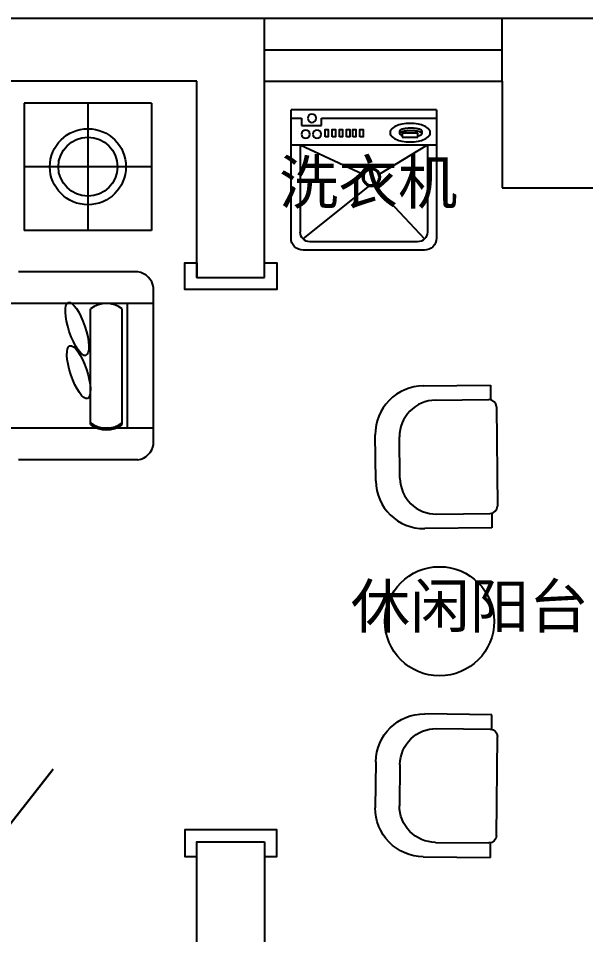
# Model space of a CAD drawing. Header units: millimetres. Extents: x -1705246 to 222838, y -3231245 to 126310.
# Drawn here: x 54675 to 57015, y 52187 to 55970 of the extents above; entities that cross this region are included whole.
import ezdxf

# ---------------------------------------------------------------- set-up
doc = ezdxf.new("R2010")
doc.units = ezdxf.units.MM
doc.linetypes.add('ACAD_ISO03W100', pattern=[30, 12, -18])
for name, color, linetype in [('cr虚线家具', 1, 'ACAD_ISO03W100'), ('p--家具', 30, 'Continuous'), ('墙体', 7, 'Continuous'), ('家具内线', 8, 'Continuous'), ('家具外线', 1, 'Continuous'), ('标注', 3, 'Continuous')]:
    doc.layers.add(name, color=color, linetype=linetype)
doc.layers.add('墙', color=5, linetype='Continuous', lineweight=30)
doc.layers.add('辅助', color=146, linetype='Continuous', lineweight=9)
doc.styles.get("Standard").update_dxf_attribs({"font": ''})
doc.styles.add('仿宋', font='')
doc.styles.get('Standard').set_extended_font_data('SimSun')
doc.styles.get('仿宋').set_extended_font_data('SimSun')
doc.linetypes.add('FENCELINE1', pattern='A,6.35,-2.54,[133,ltypeshp.shx,S=2.54,R=0,X=-2.54,Y=0],-2.54,25.4', length=36.83)

# ---------------------------------------------------------------- blocks, each defined once
blk = doc.blocks.new('MK-JJ-0387')
at = {"layer": '家具内线'}
for p, q in [((-140271.3, 98125.5), (-140271.3, 98640.5)), ((-140109.4, 97298.1), (-140109.4, 97823.6)), ((-140372.2, 97560.9), (-139846.7, 97560.9))]:
    blk.add_line(p, q, dxfattribs=at)
blk.add_circle((-140109.4, 97560.9), 121.9, dxfattribs=at)
blk.add_arc((-140185.8, 98531.8), 108.7, 53.1301, 126.8699, dxfattribs=at)
at = {"layer": '家具外线'}
for p, q in [((-140314.8, 98770.9), (-139822.4, 98770.9)), ((-140380, 98712.4), (-140380, 98060.3)), ((-140380, 98640.5), (-139736, 98640.5)), ((-140249.6, 98147.2), (-140249.6, 98625.5)), ((-140166.6, 98640.5), (-140123.1, 98640.5)), ((-140166.6, 98640.5), (-140123.1, 98640.5)), ((-140119.1, 98147.2), (-140119.1, 98625.5)), ((-140380, 98125.5), (-139736, 98125.5)), ((-140314.8, 97995.1), (-139822.4, 97995.1)), ((-140372.2, 97823.6), (-139846.7, 97823.6)), ((-140372.2, 97298.1), (-140372.2, 97823.6)), ((-139846.7, 97298.1), (-139846.7, 97823.6)), ((-140372.2, 97298.1), (-139846.7, 97298.1))]:
    blk.add_line(p, q, dxfattribs=at)
blk.add_circle((-140109.4, 97560.9), 157, dxfattribs=at)
for centre, radius, start, end in [((-140303.9, 98694.9), 76.9, 98.1301, 171.8699), ((-140185.8, 98538.5), 108.7, 53.1301, 126.8699), ((-140185.8, 98234.2), 108.7, 233.1301, 306.8699), ((-140303.9, 98071.2), 76.9, 188.1301, 261.8699)]:
    blk.add_arc(centre, radius, start, end, dxfattribs=at)
for centre in [(-140071.2, 98408.5), (-140064.8, 98230.8)]:
    blk.add_ellipse(centre, major_axis=(36.2, -108.8), ratio=0.295775, start_param=3.141593, end_param=9.424778, dxfattribs=at)
blk = doc.blocks.new('tyj')
at = {"color": 251}
for p, q in [((3845342.5, -666687.2), (3845342.5, -668378.8)), ((3845342.5, -668378.8), (3844465.5, -667258.2)), ((3845342.5, -668378.8), (3846219.5, -667258.2))]:
    blk.add_line(p, q, dxfattribs=at)
at = {"layer": '辅助', "color": 5, "lineweight": -3}
for p, q in [((3844896.4, -668292.5), (3844969.6, -668357.4)), ((3844969.6, -668292.5), (3844896.4, -668357.4)), ((3844969.6, -668292.5), (3844969.6, -668357.4)), ((3845701.7, -668292.5), (3845774.9, -668357.4)), ((3845774.9, -668292.5), (3845701.7, -668357.4)), ((3845701.7, -668292.5), (3845701.7, -668357.4))]:
    blk.add_line(p, q, dxfattribs=at)
for points in [[(3844896.4, -668292.5), (3844896.4, -668357.4), (3845774.9, -668357.4), (3845774.9, -668292.5)], [(3845054, -668357.4), (3845054, -668378.8), (3845631, -668378.8), (3845631, -668357.4)]]:
    blk.add_lwpolyline(points, close=True, dxfattribs=at)
blk.add_arc((3845335.6, -672448.9), 4179.6, 83.9671, 96.0329, dxfattribs=at)
at = {"layer": '标注', "color": 251, "insert": (3845414.7, -668150.4), "char_height": 108.33, "width": 557.749, "attachment_point": 7, "rotation": 180}
blk.add_mtext('TV', dxfattribs=at)
blk = doc.blocks.new('MK-JJ-0598')
at = {"layer": '家具外线', "color": 1}
for p, q in [((-116409, 59482.4), (-115998.8, 59486.8)), ((-116498.4, 59458), (-116438.7, 59458.7)), ((-116495.4, 59180.6), (-116498.4, 59458)), ((-116436.2, 59231.3), (-116438.6, 59452)), ((-115968.6, 59463.8), (-115908.9, 59464.4)), ((-115966.1, 59236.4), (-115968.5, 59457.1)), ((-115908.9, 59464.4), (-115905.9, 59187)), ((-116114.5, 59084.7), (-116284.6, 59082.9)), ((-116103.7, 58984.9), (-116293.2, 58982.8))]:
    blk.add_line(p, q, dxfattribs=at)
for centre, radius, start, end in [((-116408.6, 59452.4), 30, 90.6216, 180.6216), ((-115998.5, 59456.8), 30, 0.6216, 90.6216), ((-116286.2, 59232.9), 150, 180.6216, 270.6216), ((-116116.1, 59234.7), 150, 270.6216, 0.6216), ((-116295.4, 59182.8), 200, 180.6216, 270.6216), ((-116105.9, 59184.8), 200, 270.6216, 0.6216)]:
    blk.add_arc(centre, radius, start, end, dxfattribs=at)
blk = doc.blocks.new('A$C0E1F26BE')
at = {"layer": 'p--家具', "color": 8, "ltscale": 0.03}
for p, q in [((544, 600), (544, 125.7)), ((266.7, 344.6), (46.6, 550.6)), ((315.1, 365.8), (435.2, 562.3)), ((491.8, 539.8), (481.3, 539.8)), ((466.9, 458.5), (466.9, 523.1)), ((466.9, 523.1), (483.5, 523.1)), ((483.5, 523.1), (483.5, 458.5)), ((483.5, 458.5), (466.9, 458.5)), ((493, 448), (481.3, 448.1)), ((46.6, 49.4), (265.3, 323.3)), ((435.2, 37.7), (314.3, 297.1)), ((514.2, 125.7), (544.8, 125.7)), ((514.2, 42.6), (514.2, 125.7)), ((544.8, 42.6), (514.2, 42.6)), ((544, 42.6), (544, 0))]:
    blk.add_line(p, q, dxfattribs=at)
blk.add_lwpolyline([(485.4, 408.3, -0.185158), (472.7, 413.2, -0.102042), (458.3, 432.7, -0.060862), (450.3, 457.7, -0.047173), (447.1, 491.5, -0.047173), (450.3, 525.2, -0.060862), (458.3, 550.3, -0.102042), (472.7, 569.7, -0.185158), (485.4, 574.6, -0.185158), (498.1, 569.7, -0.102042), (512.5, 550.3, -0.060862), (520.5, 525.2, -0.047173), (523.7, 491.5, -0.047173), (520.5, 457.7, -0.060862), (512.5, 432.7, -0.102042), (498.1, 413.2, -0.185158)], format="xyb", close=True, dxfattribs=at)
for points in [[(472.2, 523.1, -0.008736), (472.9, 526.4, -0.076276), (477.9, 537.9, -0.259034), (481.3, 539.8, -0.259034)], [(481.3, 539.8, -0.259034), (484.7, 537.9, -0.076276), (489.6, 526.4, -0.036515), (492.1, 512.8, -0.026615), (493.1, 494, -0.026615), (492.1, 475.1, -0.036515), (489.6, 461.6, -0.076276), (484.7, 450, -0.259034), (481.3, 448.1, -0.259034), (477.9, 450, -0.056762), (473.9, 458.5, -0.036515)], [(491.8, 539.8, -0.259034), (495.2, 537.9, -0.076276), (500.2, 526.4, -0.036515), (502.6, 512.8, -0.026615), (503.6, 494, -0.026615), (502.6, 475.1, -0.036515), (500.2, 461.6, -0.076276), (495.2, 450, -0.259034), (491.8, 448.1, -0.078462), (490.6, 448.3, -0.056762)]]:
    blk.add_lwpolyline(points, format="xyb", dxfattribs=at)
for points in [[(468.4, 284.3), (498, 284.3), (498, 297), (468.4, 297)], [(468.4, 254.7), (498, 254.7), (498, 267.4), (468.4, 267.4)], [(468.4, 229.3), (498, 229.3), (498, 242), (468.4, 242)], [(468.4, 199.7), (498, 199.7), (498, 212.4), (468.4, 212.4)], [(468.4, 170.1), (498, 170.1), (498, 182.8), (468.4, 182.8)], [(468.4, 140.5), (498, 140.5), (498, 153.2), (468.4, 153.2)]]:
    blk.add_lwpolyline(points, close=True, dxfattribs=at)
for centre, radius in [((301.2, 331.6), 36.9), ((301.2, 331.6), 31.9), ((479, 106.7), 16.9), ((479, 60.1), 16.9), ((544.8, 86.3), 17.5)]:
    blk.add_circle(centre, radius, dxfattribs=at)
at = {"layer": '墙体', "color": 2}
for p, q in [((579.8, 600), (50, 600)), ((435.2, 0), (435.2, 600)), ((579.8, 600), (579.8, 0)), ((0, 550), (0, 50)), ((435.6, 562.3), (74.9, 562.3)), ((34.9, 522.3), (34.9, 77.7)), ((435.6, 37.7), (74.9, 37.7)), ((50, 0), (579.8, 0))]:
    blk.add_line(p, q, dxfattribs=at)
for centre, radius, start, end in [((50, 550), 50, 90, 180), ((74.9, 522.3), 40, 90, 180), ((74.9, 77.7), 40, 180, 270), ((50, 50), 50, 180, 270)]:
    blk.add_arc(centre, radius, start, end, dxfattribs=at)
at = {"layer": 'cr虚线家具', "color": 8, "ltscale": 0.005, "text_generation_flag": 4, "width": 0.8, "flags": 9}
for tag in ['XSIZE', 'YSIZE']:
    blk.add_attdef(tag, (579.8, 345), '', height=0.5, rotation=90, dxfattribs=at)

msp = doc.modelspace()

# ---------------------------------------------------------------- linework, layer by layer
for p, q in [((53956.2, 55969.5), (55691.2, 55969.5)), ((55691.2, 55709.5), (55691.2, 55969.5)), ((56671.2, 55709.5), (56671.2, 55969.5)), ((56671.2, 55969.5), (57309.9, 55969.5)), ((55411.2, 55709.5), (50481.2, 55709.5)), ((55411.2, 54899.5), (55411.2, 55709.5)), ((55691.2, 54899.5), (55691.2, 55709.5)), ((56671.2, 55709.5), (56671.2, 55269.5)), ((56671.2, 55269.5), (57309.9, 55269.5)), ((55411.2, 54899.5), (55691.2, 54899.5)), ((55411.2, 51749.5), (55411.2, 52569.5)), ((55411.2, 52569.5), (55691.2, 52569.5)), ((55691.2, 52569.5), (55691.2, 51709.5))]:
    msp.add_line(p, q)
at = {"color": 250}
for p, q in [((55691.2, 55969.5), (56671.2, 55969.5)), ((55691.2, 55709.5), (56671.2, 55709.5))]:
    msp.add_line(p, q, dxfattribs=at)
at = {"color": 1, "linetype": 'FENCELINE1', "ltscale": 10}
msp.add_line((55691.2, 55839.5), (56671.2, 55839.5), dxfattribs=at)
at = {"color": 1}
for points in [[(55691.2, 54899.5), (55691.2, 54959.5), (55741.2, 54959.5), (55741.2, 54849.5), (55361.2, 54849.5), (55361.2, 54959.5), (55411.2, 54959.5), (55411.2, 54899.5)], [(55691.2, 52569.5), (55691.2, 52509.5), (55741.2, 52509.5), (55741.2, 52619.5), (55361.2, 52619.5), (55361.2, 52509.5), (55411.2, 52509.5), (55411.2, 52569.5)]]:
    msp.add_lwpolyline(points, close=True, dxfattribs=at)
at = {"layer": '家具外线'}
msp.add_circle((56412.5, 53480.4), 225.4, dxfattribs=at)

# ---------------------------------------------------------------- block references
at = {"xscale": -1, "rotation": 270}
msp.add_blockref('A$C0E1F26BE', (55800, 55012.2), dxfattribs=at)
at = {"layer": '墙', "color": 5, "lineweight": -3}
msp.add_blockref('tyj', (-3791401.4, 720128.3), dxfattribs=at)
at = {"layer": '家具外线'}
for name, p, rotation in [('MK-JJ-0387', (-85147.3, 152917.8), 180), ('MK-JJ-0598', (-2835.5, -62043.1), 270)]:
    msp.add_blockref(name, p, dxfattribs=dict(at, rotation=rotation))
at = {"layer": '家具外线', "xscale": -1, "rotation": 270}
msp.add_blockref('MK-JJ-0598', (-2835.5, 169003.8), dxfattribs=at)

# ---------------------------------------------------------------- texts
at = {"color": 0, "char_height": 180, "attachment_point": 1, "style": '仿宋'}
for s, insert, width in [('洗衣机', (55750.1, 55383.6), 813.749), ('休闲阳台', (56045.8, 53633.2), 1008.33)]:
    msp.add_mtext(s, dxfattribs=dict(at, insert=insert, width=width))

doc.saveas('drawing.dxf')
